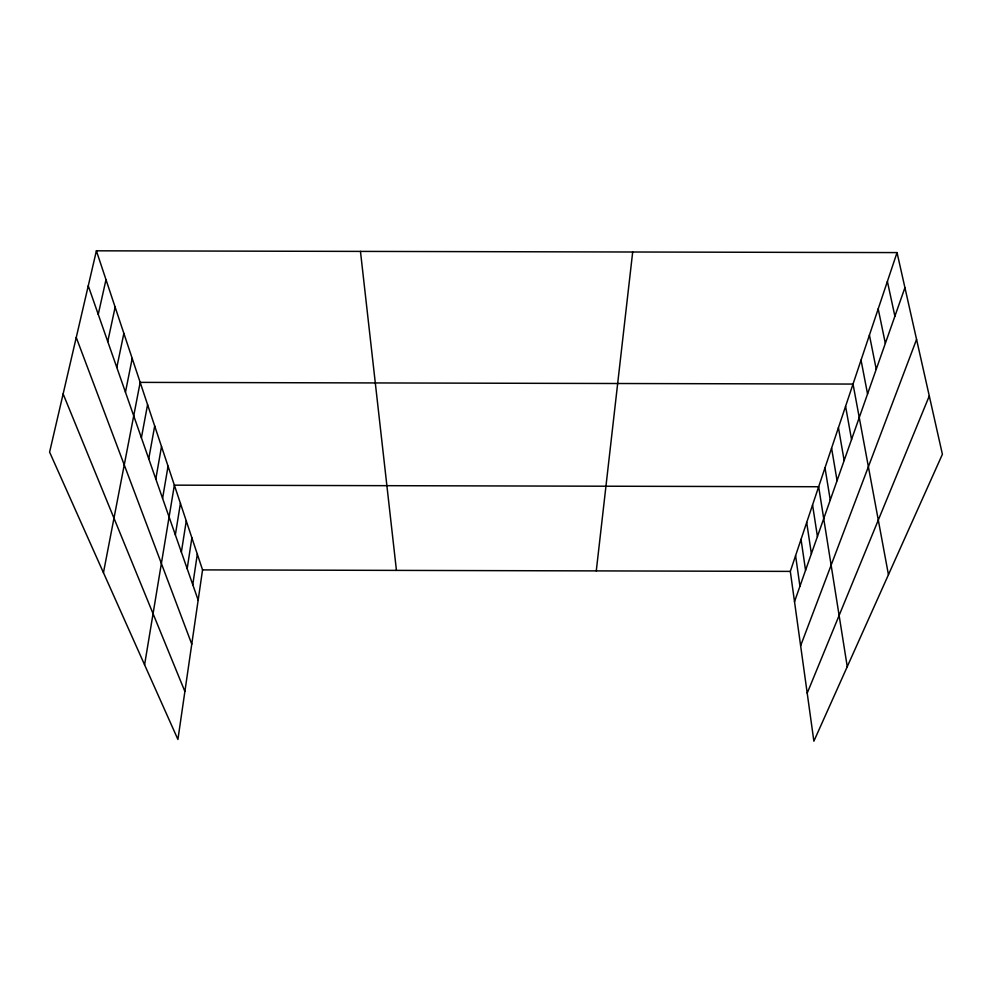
<?xml version="1.0" encoding="UTF-8"?>
<svg xmlns="http://www.w3.org/2000/svg" width="992" height="992" viewBox="0 0 992 992"><rect width="100%" height="100%" fill="white"/><g stroke="black" fill="none" stroke-linecap="round" stroke-linejoin="round"><path stroke-width="1.49" d="M596.279 570.896L632.685 252.005M96.398 250.815L202.554 569.892L177.915 739.449L49.6 452.104L96.398 250.815L897.041 252.588L942.4 454.286L813.874 741.185L790.314 571.392L897.041 252.588M192.77 584.697L197.321 554.156M187.178 568.714L191.89 537.838M181.375 552.11L186.273 520.924M175.348 534.886L180.432 503.378M144.584 664.814L174.369 485.15L818.66 486.737L847.255 666.674M162.576 498.368L168.057 466.203M155.806 478.987L161.51 446.512M148.75 458.812L154.69 426.002M141.397 437.77L147.585 404.649M103.453 572.694L140.17 382.379L853.033 384.065L888.448 574.703M125.451 392.2L132.209 358.422M116.808 367.474L123.864 333.374M107.744 341.558L115.146 307.148M98.245 314.377L105.995 279.657M794.518 601.673L904.927 287.68M800.631 645.755L916.571 339.425M807.203 693.148L929.281 395.969M202.554 569.892L790.314 571.392M63.128 393.911L184.884 691.474M76.248 337.478L191.766 644.143M88.263 285.832L198.164 600.123M887.394 281.418L894.896 316.2M878.193 308.884L885.348 343.368M869.426 335.098L876.246 369.26M861.044 360.133L867.554 393.96M845.581 406.311L851.545 439.493M838.438 427.651L844.155 460.511M831.581 448.136L837.074 480.674M824.997 467.815L830.267 500.018M812.56 504.953L817.433 536.511M806.694 522.486L811.382 553.722M801.04 539.375L805.554 570.288M795.584 555.669L799.936 586.272M360.468 251.398L396.44 570.388"/></g></svg>
